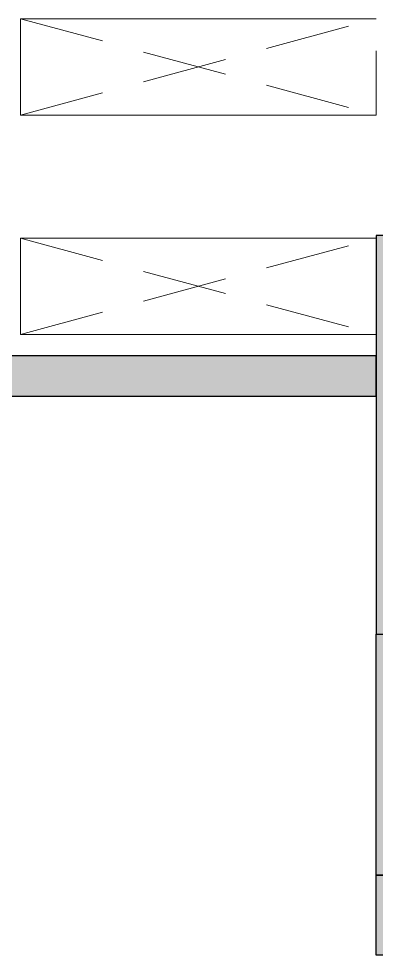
# Model space of a CAD drawing. Header units: millimetres. Extents: x 307301 to 459443, y -2888111 to -2805601.
# Drawn here: x 438611 to 439948, y -2882660 to -2879160 of the extents above; entities that cross this region are included whole.
import ezdxf

# ---------------------------------------------------------------- set-up
doc = ezdxf.new("R2010")
doc.units = ezdxf.units.MM
doc.header["$LTSCALE"] = 10
doc.header["$MEASUREMENT"] = 0
doc.linetypes.add('DASHED', pattern=[19.05, 12.7, -6.35])
doc.linetypes.add('HIDDEN', pattern=[9.525, 6.35, -3.175])
doc.layers.add('COL', color=2, linetype='Continuous')
doc.layers.add('WALL - PDA', color=1, linetype='Continuous')
for name, color, linetype, lineweight in [('COLUMN HATCH', 252, 'Continuous', 5), ('DOTTED', 7, 'DASHED', 5), ('ELEV', 143, 'Continuous', 9), ('HATCH WALL', 8, 'Continuous', 0)]:
    doc.layers.add(name, color=color, linetype=linetype, lineweight=lineweight)
doc.layers.add('MCPL-COLUMN-1', color=7, linetype='Continuous', true_color=0x00fa00)

# ---------------------------------------------------------------- blocks, each defined once
blk = doc.blocks.new('A$C9a3b0c70')
at = {"layer": 'COLUMN HATCH'}
h = blk.add_hatch(color=252, dxfattribs=at)
h.dxf.hatch_style = 1
h.paths.add_polyline_path([(6399.2, 21922.3), (7079.9, 21922.3), (7079.9, 22222.3), (5679.9, 22222.3), (5679.9, 21922.3)])
h = blk.add_hatch(color=252, dxfattribs=at)
h.dxf.hatch_style = 1
h.paths.add_polyline_path([(6399.2, 21022.3), (7080, 21022.3), (7079.9, 21922.3), (5679.9, 21922.3), (5680, 21022.3)])
h = blk.add_hatch(color=252, dxfattribs=at)
h.dxf.hatch_style = 1
h.paths.add_polyline_path([(6254.8, 21022.3), (5679.9, 21022.3), (5679.9, 19532.3), (6254.8, 19532.3)])
at = {"layer": 'COL', "elevation": 0.1}
for points in [[(6399.2, 21922.3), (7079.9, 21922.3), (7079.9, 22222.3), (5679.9, 22222.3), (5679.9, 21922.3), (6399.2, 21922.3)], [(6399.2, 21022.3), (7080, 21022.3), (7079.9, 21922.3), (5679.9, 21922.3), (5680, 21022.3), (6399.2, 21022.3)], [(5679.9, 21022.3), (6254.8, 21022.3), (6254.9, 19532.3), (5680, 19532.3)]]:
    blk.add_lwpolyline(points, close=True, dxfattribs=at)

msp = doc.modelspace()

# ---------------------------------------------------------------- hatches: boundary and pattern name
at = {"layer": 'HATCH WALL'}
msp.add_hatch(color=7, dxfattribs=at).paths.add_polyline_path([(438387.5, -2880570), (439947.5, -2880570), (439947.5, -2880420), (438537.5, -2880420), (438537.5, -2879720), (438387.5, -2879720)])

# ---------------------------------------------------------------- linework, layer by layer
at = {"layer": 'DOTTED', "color": 8, "linetype": 'HIDDEN', "ltscale": 5}
for p, q in [((438617.5, -2879160), (439947.5, -2879520)), ((438617.5, -2879520), (439947.5, -2879160)), ((438617.5, -2879980), (439947.5, -2880340)), ((438617.5, -2880340), (439947.5, -2879980))]:
    msp.add_line(p, q, dxfattribs=at)
at = {"layer": 'ELEV', "ltscale": 50}
for p, q in [((438617.5, -2879520), (438617.5, -2879160)), ((439947.5, -2879160), (438617.5, -2879160)), ((439947.5, -2879280), (439947.5, -2879520)), ((439947.5, -2879520), (438617.5, -2879520)), ((438617.5, -2880340), (438617.5, -2879980)), ((438617.5, -2879980), (439947.5, -2879980)), ((438617.5, -2880340), (439947.5, -2880340))]:
    msp.add_line(p, q, dxfattribs=at)
at = {"layer": 'MCPL-COLUMN-1', "color": 8, "elevation": 0.1}
msp.add_lwpolyline([(440666.8, -2882360), (441347.5, -2882360), (441347.5, -2882660), (439947.5, -2882660), (439947.5, -2882360), (440666.8, -2882360)], close=True, dxfattribs=at)
at = {"layer": 'WALL - PDA', "elevation": 0}
msp.add_lwpolyline([(438387.5, -2880570), (439947.5, -2880570), (439947.5, -2880420), (438537.5, -2880420), (438537.5, -2879720), (438387.5, -2879720)], close=True, dxfattribs=at)

# ---------------------------------------------------------------- block references
at = {"xscale": -1, "rotation": 180}
msp.add_blockref('A$C9a3b0c70', (434267.6, -2860437.7), dxfattribs=at)

doc.saveas('drawing.dxf')
